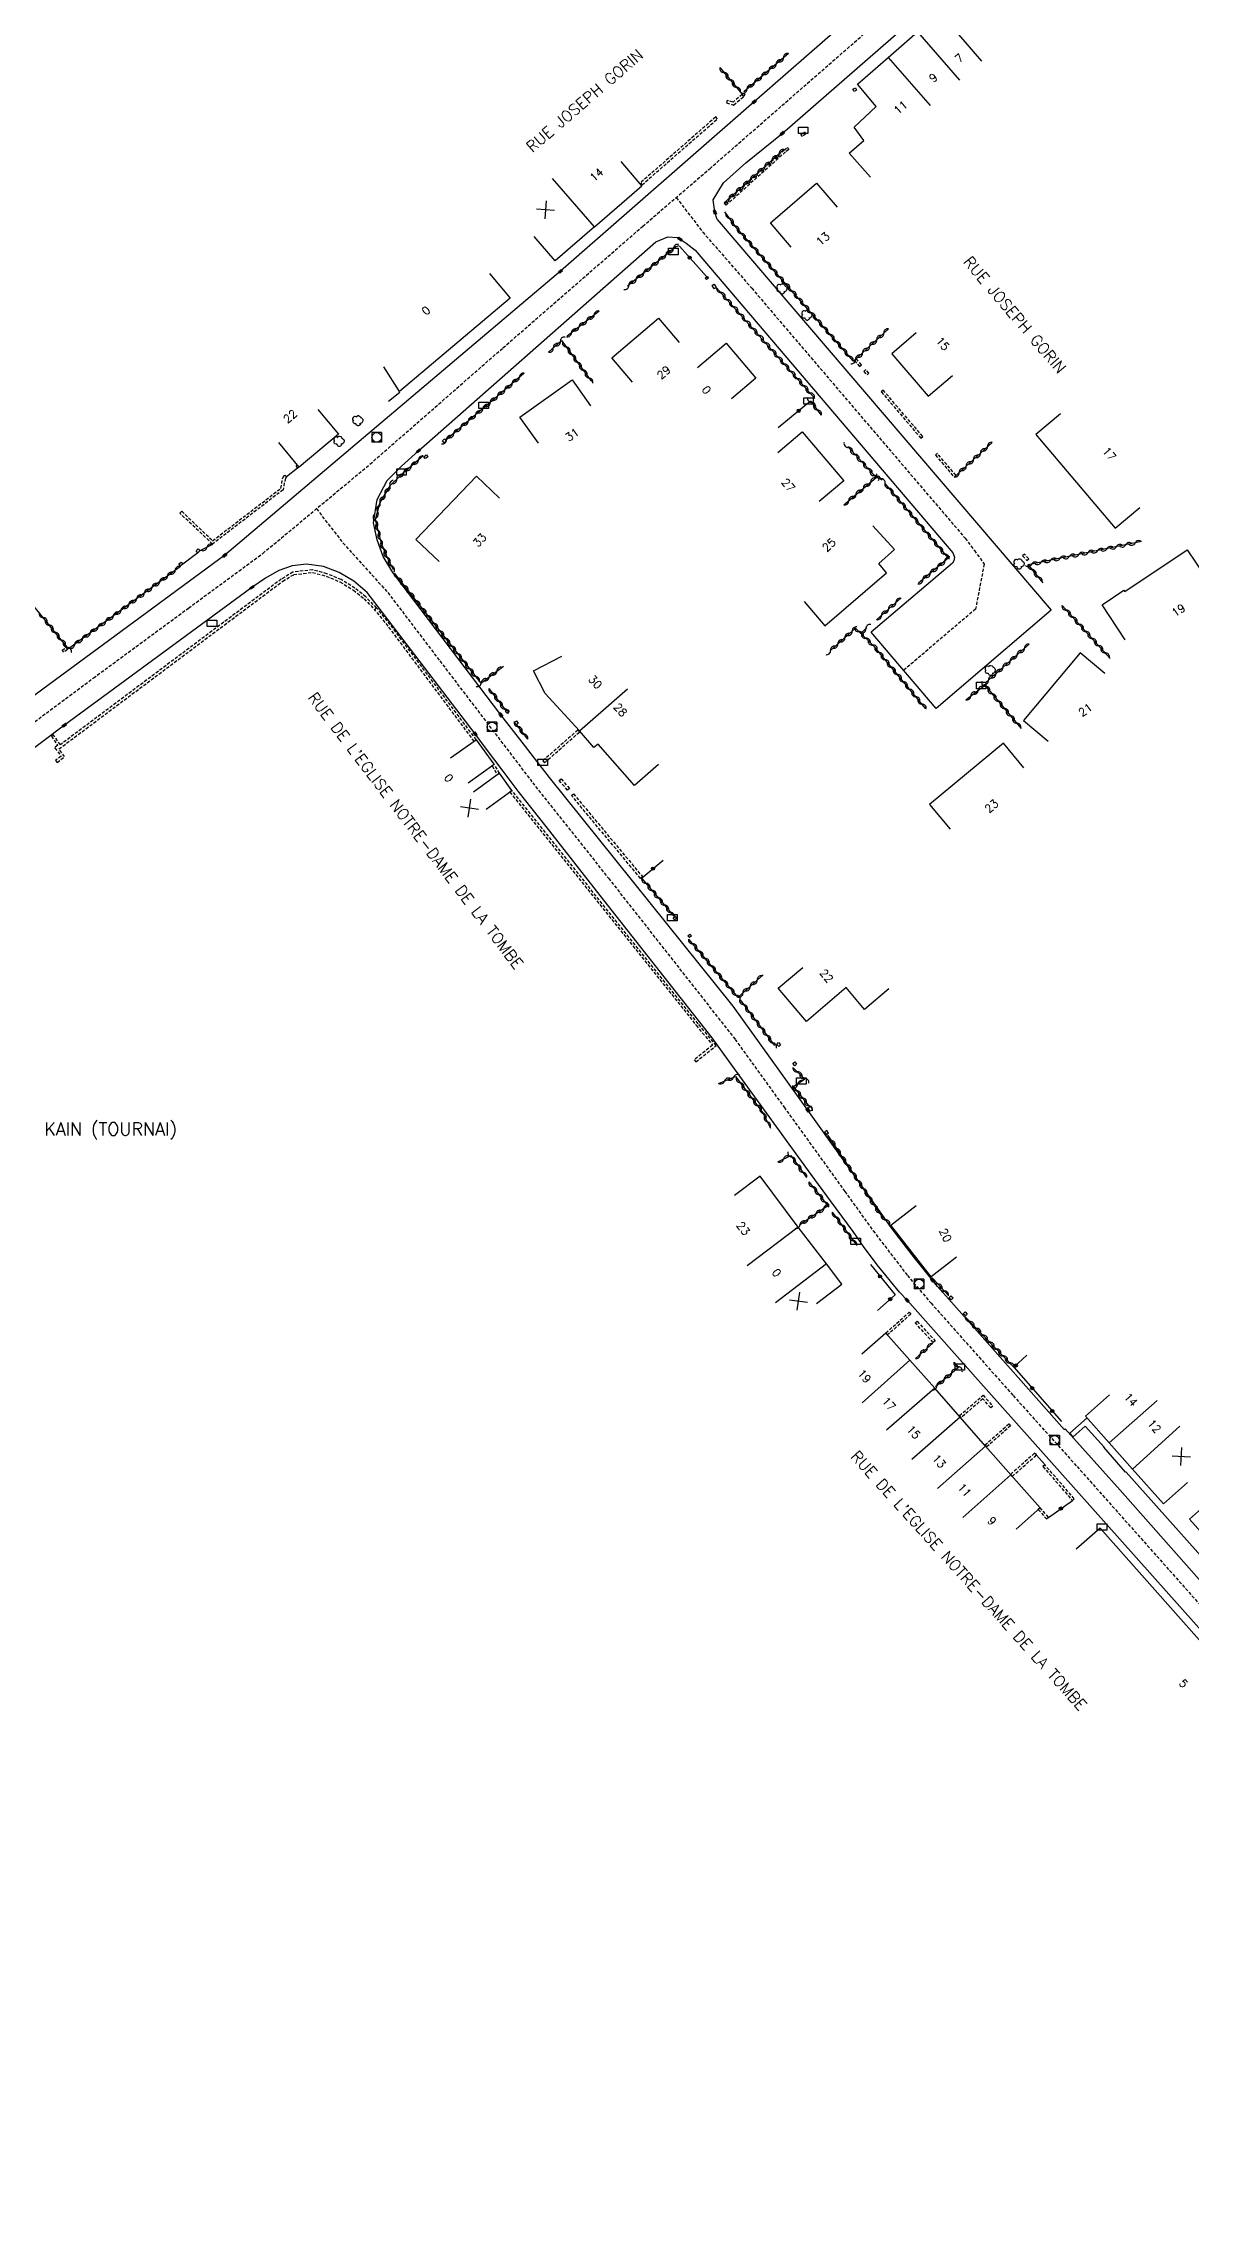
# Model space of a CAD drawing. Header units: millimetres. Extents: x 79999 to 81000, y 146000 to 147001.
# Drawn here: x 80514.6 to 80693.7, y 146315.7 to 146656.3 of the extents above; entities that cross this region are included whole.
import ezdxf
from ezdxf.enums import TextEntityAlignment as Align

# ---------------------------------------------------------------- set-up
doc = ezdxf.new("R2010")
doc.units = ezdxf.units.MM
doc.linetypes.add('DASHED', pattern=[0.75, 0.5, -0.25])
doc.layers.get('0').update_dxf_attribs({"linetype": 'CONTINUOUS'})
for name, color, linetype in [('W0001', 6, 'DASHED'), ('W0008', 7, 'CONTINUOUS'), ('W0100', 7, 'CONTINUOUS'), ('W0105', 7, 'CONTINUOUS'), ('W0112', 1, 'DASHED'), ('W0300', 7, 'CONTINUOUS'), ('W0310', 3, 'CONTINUOUS'), ('W0322', 7, 'CONTINUOUS'), ('W0400', 7, 'CONTINUOUS'), ('W0420', 7, 'CONTINUOUS'), ('W0980', 7, 'CONTINUOUS'), ('W0989', 7, 'CONTINUOUS'), ('W0991', 7, 'CONTINUOUS'), ('W1102', 7, 'CONTINUOUS'), ('W1471', 7, 'CONTINUOUS')]:
    doc.layers.add(name, color=color, linetype=linetype)
doc.styles.get("Standard").update_dxf_attribs({"font": 'romans.shx', "width": 0.85})

# ---------------------------------------------------------------- blocks, each defined once
blk = doc.blocks.new('t310o')
at = {"color": 0, "linetype": 'Continuous'}
for centre, start, end in [((-0.5, 0.38), 216.8699, 323.1304), ((0.5, -0.37), 36.8699, 143.1303)]:
    blk.add_arc(centre, 0.625, start, end, dxfattribs=at)
blk = doc.blocks.new('t322o')
at = {"color": 0, "linetype": 'Continuous'}
for radius in [0.25, 0.15]:
    blk.add_circle((0, 0), radius, dxfattribs=at)
blk = doc.blocks.new('T1471')
at = {"color": 0, "linetype": 'Continuous', "flags": 128}
blk.add_lwpolyline([(-0.75, -0.5), (-0.75, 0.5), (0.75, 0.5), (0.75, -0.5), (-0.75, -0.5)], dxfattribs=at)
blk = doc.blocks.new('t991o')
at = {"color": 0, "linetype": 'Continuous'}
for p, q in [((-1, 1), (1, -1)), ((-1, -1), (1, 1))]:
    blk.add_line(p, q, dxfattribs=at)
blk = doc.blocks.new('T420')
for p, q in [((0.75, 0.75), (-0.75, 0.75)), ((-0.75, 0.75), (-0.75, -0.75)), ((0.75, 0.75), (0.75, -0.75)), ((0.75, -0.75), (-0.75, -0.75))]:
    blk.add_line(p, q)
blk.add_ellipse((0, 0), major_axis=(-0.53, 0.53), ratio=1, start_param=3.926991, end_param=10.210176)
blk = doc.blocks.new('T400')
for p, q in [((-0.15, 0.3), (0.15, 0.3)), ((-0.15, -0.25), (-0.15, 0.3)), ((-0.15, 0.15), (0.15, 0.15)), ((-0.15, 0), (0.15, 0)), ((0.15, 0.3), (0.15, -0.25)), ((-0.15, -0.15), (0.15, -0.15)), ((-0.15, -0.25), (-0.15, -0.3)), ((-0.15, -0.3), (0.15, -0.3)), ((0.15, -0.3), (0.15, -0.25))]:
    blk.add_line(p, q)
blk = doc.blocks.new('T300')
for p, q in [((-0.8, 0.51), (-0.86, 0.34)), ((-0.86, 0.34), (-0.86, 0.17)), ((-0.86, 0.17), (-0.74, 0.06)), ((-0.69, 0.63), (-0.8, 0.51)), ((-0.8, -0.06), (-0.74, 0.06)), ((-0.74, 0.06), (-0.69, 0.11)), ((-0.57, 0.69), (-0.69, 0.63)), ((-0.46, 0.69), (-0.57, 0.69)), ((-0.29, 0.63), (-0.46, 0.69)), ((-0.29, 0.63), (-0.17, 0.74)), ((-0.23, 0.57), (-0.29, 0.63)), ((-0.17, 0.74), (-0.06, 0.8)), ((-0.06, 0.8), (0.06, 0.8)), ((0.06, 0.8), (0.23, 0.74)), ((0.23, 0.74), (0.34, 0.63)), ((0.34, 0.63), (0.4, 0.51)), ((0.46, 0.46), (0.34, 0.46)), ((0.4, 0.51), (0.4, 0.46)), ((0.57, 0.4), (0.46, 0.46)), ((0.57, 0.4), (0.69, 0.29)), ((0.69, 0.29), (0.74, 0.17)), ((0.74, 0.06), (0.69, -0.17)), ((0.74, 0.17), (0.74, 0.06)), ((-0.8, -0.17), (-0.8, -0.06)), ((-0.8, -0.23), (-0.8, -0.17)), ((-0.74, -0.34), (-0.8, -0.23)), ((-0.69, -0.4), (-0.74, -0.34)), ((-0.51, -0.46), (-0.69, -0.4)), ((-0.4, -0.46), (-0.51, -0.46)), ((-0.4, -0.46), (-0.34, -0.46)), ((-0.34, -0.46), (-0.34, -0.4)), ((-0.34, -0.51), (-0.34, -0.46)), ((-0.29, -0.63), (-0.34, -0.51)), ((-0.17, -0.74), (-0.29, -0.63)), ((-0.06, -0.8), (-0.17, -0.74)), ((0.06, -0.8), (-0.06, -0.8)), ((0.17, -0.74), (0.06, -0.8)), ((0.23, -0.69), (0.17, -0.74)), ((0.29, -0.46), (0.23, -0.46)), ((0.29, -0.63), (0.23, -0.69)), ((0.46, -0.4), (0.29, -0.46)), ((0.34, -0.51), (0.29, -0.63)), ((0.34, -0.51), (0.34, -0.46)), ((0.57, -0.34), (0.46, -0.4)), ((0.63, -0.29), (0.57, -0.34)), ((0.69, -0.17), (0.63, -0.29))]:
    blk.add_line(p, q)

msp = doc.modelspace()

# ---------------------------------------------------------------- linework, layer by layer
at = {"layer": 'W0001'}
for points in [[(80266.99, 146295.27), (80300.14, 146331.25), (80345.15, 146380.12), (80393.56, 146432.7), (80402.38, 146442.28), (80412.62, 146453.14), (80437.65, 146480.52), (80451.88, 146495.51), (80465.15, 146509.14), (80476.77, 146520.68), (80483.95, 146527.77), (80487.99, 146531.48), (80490.85, 146533.62), (80495.75, 146537.3), (80505.96, 146544.97), (80522.34, 146557.16), (80537.19, 146568.09), (80548.8, 146576.63), (80565.53, 146590.56), (80586.31, 146608.74), (80608.14, 146627.74), (80618.6, 146636.74), (80644.26, 146659.15)], [(80613.37, 146632.24), (80617.53, 146626.82), (80625.17, 146618.06), (80658.51, 146578.99), (80659.96, 146577.08), (80661.48, 146574.97), (80660.13, 146567.92), (80648.91, 146558.36)], [(80557.17, 146583.6), (80561.31, 146578.27), (80568.32, 146570.51), (80576.45, 146559.82), (80590.95, 146540.79), (80602.79, 146525.87), (80622.57, 146500.7), (80630.22, 146490.11), (80639.71, 146476.94), (80644.13, 146470.79), (80649.49, 146463.8), (80653.19, 146459.48), (80666.01, 146445.04), (80676, 146433.94), (80715.66, 146389.36), (80725.74, 146379.57), (80733.63, 146373.38), (80740.95, 146362.3), (80758.04, 146343.11), (80760.31, 146339.83), (80762.9, 146334.6)]]:
    msp.add_lwpolyline(points, dxfattribs=at)
at = {"layer": 'W0008'}
for points in [[(80665.37, 146681.97), (80652.5, 146670.77), (80625.55, 146647.17), (80595.3, 146620.7), (80542.85, 146576.34), (80513.42, 146554.66), (80484.5, 146533.01), (80457.42, 146506.87), (80448.03, 146496.75), (80445.56, 146496.27), (80443.02, 146496.92), (80441.47, 146498.08), (80440.01, 146499.91), (80439.65, 146500.35)], [(80619.78, 146628.81), (80619.41, 146629.94), (80619.16, 146631.86), (80620.77, 146634.55), (80624.26, 146637.66), (80629.94, 146642.25), (80670.33, 146677.51)], [(80619.78, 146628.81), (80671.95, 146567.74), (80654, 146552.4), (80643.82, 146564.32)], [(80569.12, 146573.64), (80567.62, 146576.16), (80566.64, 146578.73), (80566.09, 146581.41), (80566.67, 146585.05), (80568.24, 146588), (80570.46, 146590.28), (80573.11, 146592.63), (80610.17, 146625.32), (80612.08, 146626.11), (80613.57, 146625.98), (80613.97, 146625.73), (80614.93, 146625.12), (80616.32, 146624.02), (80656.61, 146576.73), (80656.85, 146576.04), (80656.76, 146575.48), (80656.53, 146575.12), (80643.85, 146564.3)], [(80566.84, 146568.3), (80565.1, 146570.51), (80563.02, 146572.27), (80560.72, 146573.62), (80558.28, 146574.59), (80555.63, 146574.97), (80553.37, 146574.71), (80551.32, 146573.97), (80549.23, 146572.77), (80547.09, 146571.31), (80517.8, 146549.77), (80488.96, 146528.05)], [(80714.98, 146393.8), (80682.73, 146430.24), (80674.16, 146439.85), (80674.04, 146439.69), (80655.96, 146460.12), (80655.05, 146461.14), (80654.18, 146462.07), (80653.41, 146463.08), (80650.58, 146466.56), (80649.35, 146468.19), (80646.95, 146471.3), (80643.52, 146476.19), (80633.94, 146489.63), (80622.26, 146505.88), (80593.56, 146541.6), (80591.25, 146544.63), (80589.65, 146546.66), (80585.98, 146551.38), (80569.12, 146573.64)], [(80715.91, 146385.29), (80661.78, 146446.06), (80649.43, 146459.96), (80648.26, 146461.2), (80644.78, 146465.45), (80642.65, 146468.35), (80641.03, 146470.68), (80637.49, 146475.45), (80634.47, 146479.56), (80622.22, 146496.45), (80618.99, 146500.91), (80601.51, 146523.18), (80593.07, 146533.97), (80588.7, 146539.5), (80586.35, 146542.62), (80583.42, 146546.48), (80581.97, 146548.44), (80566.84, 146568.3)]]:
    msp.add_lwpolyline(points, dxfattribs=at)
at = {"layer": 'W0100'}
msp.add_line((80652.96, 146537.37), (80656.16, 146533.52), dxfattribs=at)
for points in [[(80643.72, 146635.4), (80640.41, 146639.15), (80642.67, 146641.14), (80641.18, 146643.23), (80644.63, 146646.47), (80641.71, 146649.96), (80646.5, 146654.13), (80651.09, 146658.12), (80654.53, 146661.09), (80657.74, 146663.89), (80661.1, 146666.81), (80664.38, 146663.04)], [(80600.59, 146627.63), (80608.02, 146634.08), (80604.75, 146637.86)], [(80631.35, 146624.48), (80628.08, 146628.26), (80635.27, 146634.49), (80638.54, 146630.71)], [(80600.59, 146627.63), (80594.46, 146622.34), (80591.2, 146626.13)], [(80584.23, 146620.34), (80587.46, 146616.52), (80570.17, 146601.91), (80570.17, 146601.91), (80567.68, 146605.79)], [(80606.56, 146603.37), (80603.32, 146607.18), (80610.61, 146613.38), (80613.85, 146609.58)], [(80616.68, 146605.68), (80621.16, 146609.47), (80625.83, 146604.02), (80622.03, 146600.77)], [(80650.88, 146611.07), (80647.08, 146607.83), (80652.74, 146601.17), (80656.55, 146604.42)], [(80591.84, 146593.83), (80588.92, 146597.89), (80597.1, 146603.77), (80600.01, 146599.71)], [(80557.41, 146599.09), (80560.62, 146595.26), (80554.49, 146590.12), (80551.28, 146593.95)], [(80673.38, 146598.45), (80669.56, 146595.23), (80681.96, 146580.56), (80685.78, 146583.78)], [(80629.23, 146592.37), (80633.04, 146595.61), (80639.54, 146587.96), (80635.73, 146584.73)], [(80576.35, 146575.34), (80572.72, 146578.78), (80582.15, 146588.7), (80585.77, 146585.26)], [(80633.34, 146569.11), (80636.59, 146565.31), (80646.25, 146573.57), (80645.05, 146575.07), (80647.46, 146577.25), (80644.1, 146580.95)], [(80683.5, 146563.13), (80679.91, 146568.6), (80683.32, 146570.89), (80683.44, 146570.67), (80693.21, 146577.16), (80695.98, 146573)], [(80610.61, 146543.65), (80606.86, 146540.35), (80601.16, 146546.84), (80600.53, 146546.29), (80598.26, 146548.88), (80592.89, 146554.72), (80591.07, 146558.27), (80595.51, 146560.56)], [(80680.33, 146557.87), (80676.5, 146561.09), (80667.64, 146550.53), (80671.47, 146547.31)], [(80580.85, 146540.76), (80584.91, 146543.68), (80582.15, 146547.52), (80578.09, 146544.61)], [(80667.69, 146543.12), (80664.49, 146546.96), (80652.96, 146537.37), (80652.98, 146537.37)], [(80583.68, 146536.66), (80587.72, 146539.59), (80585.78, 146542.27), (80581.73, 146539.33)], [(80646.61, 146508.6), (80642.79, 146505.38), (80639.91, 146508.8), (80633.71, 146503.51), (80629.32, 146508.71), (80633.14, 146511.93)], [(80635.27, 146459.42), (80639.24, 146462.45), (80636.84, 146465.6), (80632.42, 146471.37), (80626.48, 146479.3), (80622.48, 146476.3)], [(80657.15, 146466.66), (80653.21, 146463.59), (80646.92, 146471.66), (80650.87, 146474.73)], [(80666.47, 146424.19), (80670.21, 146427.51), (80665.65, 146432.65), (80661.68, 146437.15), (80657.72, 146441.66), (80653.77, 146446.21), (80649.89, 146450.57), (80646.14, 146454.81), (80642.39, 146451.51)], [(80693.23, 146431.46), (80689.51, 146428.12), (80684.63, 146433.56), (80681.01, 146437.68), (80677.32, 146441.82), (80681.05, 146445.15)], [(80716.93, 146404.78), (80713.19, 146401.46), (80709.67, 146405.43), (80706.28, 146409.19), (80704.47, 146411.22), (80701.5, 146414.57), (80702.56, 146415.59), (80699.33, 146419.37), (80699.88, 146420.07), (80697.73, 146422.52), (80697.05, 146421.84), (80693.56, 146425.75), (80697.29, 146429.08)], [(80714.16, 146385.3), (80679.61, 146424.34), (80675.87, 146421.03)]]:
    msp.add_lwpolyline(points, dxfattribs=at)
at = {"layer": 'W0105'}
for p, q in [((80554.21, 146589.96), (80552.51, 146588.58)), ((80538.64, 146576.73), (80536.29, 146574.93)), ((80677.56, 146441.55), (80674.84, 146439.19)), ((80670.99, 146434.2), (80669.61, 146435.76))]:
    msp.add_line(p, q, dxfattribs=at)
msp.add_lwpolyline([(80701.31, 146413.28), (80683.68, 146433.09), (80683.58, 146433.05), (80680.2, 146436.97), (80680.22, 146436.97), (80677.28, 146440.26), (80675.38, 146438.58), (80674.84, 146439.19)], dxfattribs=at)
at = {"layer": 'W0112'}
for p, q in [((80624.15, 146648.33), (80623.82, 146648.55)), ((80640.99, 146649.18), (80641.37, 146649.38)), ((80641.37, 146649.38), (80641.56, 146649.03)), ((80621.24, 146647.01), (80622.34, 146646.68)), ((80622.34, 146646.68), (80623.96, 146648.04)), ((80623.96, 146648.05), (80624.15, 146648.33)), ((80608.03, 146634.21), (80619.81, 146644.52)), ((80619.81, 146644.52), (80619.54, 146644.82)), ((80632.85, 146642.06), (80633.37, 146642.48)), ((80633.37, 146642.48), (80633.62, 146642.17)), ((80620.92, 146631.33), (80630.19, 146639.65)), ((80630.19, 146639.65), (80630.71, 146640.04)), ((80618.42, 146619.65), (80618.11, 146619.41)), ((80618.23, 146619.9), (80618.42, 146619.65)), ((80619.25, 146618.71), (80619.67, 146618.21)), ((80619.67, 146618.21), (80619.36, 146617.95)), ((80641.22, 146606.75), (80642.01, 146605.84)), ((80642.01, 146605.84), (80642.31, 146606.1)), ((80642.68, 146605.07), (80643.19, 146604.51)), ((80643.19, 146604.51), (80643.49, 146604.77)), ((80645.41, 146601.86), (80651.58, 146594.65)), ((80576.84, 146594.21), (80577.19, 146594.54)), ((80577.19, 146594.54), (80577.46, 146594.24)), ((80651.58, 146594.65), (80651.88, 146594.91)), ((80573.93, 146591.74), (80574.35, 146592.06)), ((80574.35, 146592.06), (80574.59, 146591.74)), ((80653.86, 146592), (80656.79, 146588.55)), ((80554.23, 146590.43), (80554.01, 146590.3)), ((80554.21, 146589.96), (80554.01, 146590.3)), ((80554.49, 146590.12), (80554.21, 146589.96)), ((80656.79, 146588.55), (80657.09, 146588.81)), ((80540.94, 146578.08), (80535.84, 146582.91)), ((80538.65, 146576.74), (80538.39, 146577.04)), ((80535.92, 146574.67), (80535.67, 146574.98)), ((80536.28, 146574.94), (80535.92, 146574.67)), ((80538.98, 146577.02), (80538.65, 146576.74)), ((80667.48, 146576.23), (80668.15, 146575.51)), ((80668.15, 146575.51), (80668.44, 146575.79)), ((80517.7, 146561.18), (80517.47, 146561.5)), ((80518.3, 146561.6), (80517.7, 146561.18)), ((80586.71, 146551.98), (80587.02, 146552.23)), ((80586.99, 146551.64), (80586.71, 146551.98)), ((80588.09, 146550.22), (80588.41, 146550.45)), ((80588.37, 146549.82), (80588.09, 146550.22)), ((80592.81, 146543.92), (80598.27, 146548.73)), ((80598.27, 146548.73), (80598, 146549.02)), ((80517.29, 146544.95), (80516.43, 146544.29)), ((80584.95, 146543.62), (80584.61, 146543.41)), ((80585.79, 146542.28), (80584.95, 146543.62)), ((80616.81, 146503.14), (80587.7, 146539.58)), ((80595.1, 146541.15), (80595.4, 146541.41)), ((80596.38, 146539.63), (80595.1, 146541.15)), ((80597.01, 146538.81), (80597.32, 146539.07)), ((80607.81, 146525.84), (80597.01, 146538.81)), ((80612.9, 146519.66), (80613.22, 146519.91)), ((80613.16, 146519.35), (80612.9, 146519.66)), ((80615.19, 146516.89), (80615.51, 146517.14)), ((80615.43, 146516.6), (80615.19, 146516.89)), ((80629.07, 146499.91), (80629.37, 146500.18)), ((80629.38, 146499.57), (80629.07, 146499.91)), ((80631.61, 146496.91), (80631.91, 146497.17)), ((80631.89, 146496.57), (80631.61, 146496.91)), ((80633.99, 146490), (80634.34, 146490.2)), ((80634.3, 146489.48), (80633.99, 146490)), ((80636.56, 146486.23), (80636.85, 146485.81)), ((80636.85, 146485.81), (80637.18, 146486.03)), ((80646.13, 146454.82), (80649.77, 146458.07)), ((80649.77, 146458.07), (80650.03, 146457.77)), ((80656, 146460.34), (80656.27, 146460.63)), ((80656.35, 146460.01), (80656, 146460.34)), ((80658.21, 146457.83), (80658.49, 146458.11)), ((80658.54, 146457.49), (80658.21, 146457.83)), ((80651.01, 146456.64), (80653.84, 146453.59)), ((80653.84, 146453.59), (80653.54, 146453.32)), ((80657.64, 146441.9), (80661.32, 146445.1)), ((80661.32, 146445.1), (80662.82, 146443.38)), ((80665.61, 146440.32), (80661.88, 146437.02)), ((80661.88, 146437.02), (80661.61, 146437.31)), ((80669.36, 146436.03), (80665.59, 146432.71)), ((80669.64, 146435.77), (80669.36, 146436.03)), ((80670.97, 146434.2), (80670.67, 146433.94)), ((80675.56, 146428.92), (80670.97, 146434.2)), ((80670.23, 146427.5), (80669.93, 146427.23)), ((80671.53, 146426.03), (80670.23, 146427.5))]:
    msp.add_line(p, q, dxfattribs=at)
for points in [[(80623.82, 146648.55), (80623.63, 146648.28), (80623.96, 146648.05)], [(80641.56, 146649.03), (80641.18, 146648.82), (80640.99, 146649.18)], [(80622.25, 146647.13), (80621.35, 146647.39), (80621.24, 146647.01)], [(80623.96, 146648.04), (80623.7, 146648.35), (80622.25, 146647.13)], [(80619.54, 146644.82), (80607.77, 146634.51), (80608.03, 146634.21)], [(80633.62, 146642.17), (80633.1, 146641.75), (80632.85, 146642.06)], [(80630.44, 146639.35), (80621.19, 146631.04), (80620.92, 146631.33)], [(80630.71, 146640.04), (80630.95, 146639.72), (80630.44, 146639.35)], [(80618.11, 146619.41), (80617.91, 146619.65), (80618.23, 146619.9)], [(80619.36, 146617.95), (80618.95, 146618.45), (80619.25, 146618.71)], [(80642.31, 146606.1), (80641.52, 146607.01), (80641.22, 146606.75)], [(80643.49, 146604.77), (80642.98, 146605.34), (80642.68, 146605.07)], [(80651.88, 146594.91), (80645.71, 146602.12), (80645.41, 146601.86)], [(80577.46, 146594.24), (80577.11, 146593.91), (80576.84, 146594.21)], [(80574.59, 146591.74), (80574.18, 146591.43), (80573.93, 146591.74)], [(80657.09, 146588.81), (80654.16, 146592.26), (80653.86, 146592)], [(80535.84, 146582.91), (80536.12, 146583.2), (80540.96, 146578.61), (80551.6, 146586.79), (80551.95, 146588.55)], [(80552.51, 146588.58), (80552.32, 146588.36), (80552.15, 146587.6), (80552.15, 146587.62), (80551.96, 146586.57), (80540.94, 146578.08)], [(80551.95, 146588.55), (80552.21, 146588.84), (80552.51, 146588.58)], [(80538.39, 146577.04), (80538.72, 146577.32), (80538.98, 146577.02)], [(80566.57, 146568.11), (80564.88, 146569.84), (80563.19, 146571.21), (80561.04, 146572.53), (80558.82, 146573.46), (80556.59, 146574.06), (80553.5, 146573.7), (80551.68, 146572.61), (80517.18, 146546.74), (80516.05, 146548.27), (80515.79, 146548.09), (80516.75, 146546.65), (80516.24, 146546.27), (80516.32, 146546.23), (80517.29, 146544.95)], [(80516.95, 146546.07), (80551.9, 146572.28), (80553.63, 146573.31), (80556.56, 146573.65), (80558.69, 146573.08), (80560.85, 146572.17), (80562.96, 146570.88), (80564.61, 146569.54)], [(80535.67, 146574.98), (80536.04, 146575.26), (80536.28, 146574.94)], [(80668.44, 146575.79), (80667.78, 146576.51), (80667.48, 146576.23)], [(80564.61, 146569.54), (80566.28, 146567.83), (80566.57, 146568.11)], [(80581.82, 146547.27), (80568.37, 146565.27), (80566.26, 146567.86)], [(80582.14, 146547.51), (80568.69, 146565.52), (80566.57, 146568.11)], [(80517.47, 146561.5), (80518.07, 146561.93), (80518.3, 146561.6)], [(80587.02, 146552.23), (80587.29, 146551.89), (80586.99, 146551.64)], [(80588.41, 146550.45), (80588.7, 146550.06), (80588.37, 146549.82)], [(80598, 146549.02), (80592.54, 146544.22), (80592.81, 146543.92)], [(80516.43, 146544.29), (80516.67, 146543.98), (80517.84, 146544.88), (80516.95, 146546.07)], [(80584.61, 146543.41), (80585.45, 146542.07), (80585.79, 146542.28)], [(80587.7, 146539.58), (80587.39, 146539.33), (80616.5, 146502.89), (80619.05, 146499.79)], [(80595.4, 146541.41), (80596.69, 146539.89), (80596.38, 146539.63)], [(80597.32, 146539.07), (80608.12, 146526.09), (80607.81, 146525.84)], [(80613.22, 146519.91), (80613.47, 146519.6), (80613.16, 146519.35)], [(80615.51, 146517.14), (80615.74, 146516.85), (80615.43, 146516.6)], [(80616.45, 146497.19), (80619.62, 146499.73), (80616.81, 146503.14)], [(80619.05, 146499.79), (80616.2, 146497.51), (80616.45, 146497.19)], [(80629.37, 146500.18), (80629.67, 146499.84), (80629.38, 146499.57)], [(80631.91, 146497.17), (80632.19, 146496.83), (80631.89, 146496.57)], [(80634.34, 146490.2), (80634.64, 146489.68), (80634.3, 146489.48)], [(80637.18, 146486.03), (80636.89, 146486.45), (80636.56, 146486.23)], [(80656.27, 146460.63), (80656.62, 146460.3), (80656.35, 146460.01)], [(80658.49, 146458.11), (80658.83, 146457.77), (80658.54, 146457.49)], [(80650.03, 146457.77), (80646.4, 146454.52), (80646.13, 146454.82)], [(80653.54, 146453.32), (80650.72, 146456.37), (80651.01, 146456.64)], [(80661.27, 146444.53), (80657.9, 146441.6), (80657.64, 146441.9)], [(80662.82, 146443.38), (80662.51, 146443.11), (80662.51, 146443.12), (80661.27, 146444.53)], [(80661.61, 146437.31), (80665.34, 146440.62), (80665.61, 146440.32)], [(80665.59, 146432.71), (80665.85, 146432.41), (80669.36, 146435.49)], [(80669.36, 146435.49), (80669.37, 146435.48), (80669.64, 146435.77)], [(80670.67, 146433.94), (80675.26, 146428.65), (80675.56, 146428.92)], [(80669.93, 146427.23), (80671.23, 146425.77), (80671.53, 146426.03)]]:
    msp.add_lwpolyline(points, dxfattribs=at)
at = {"layer": 'W0310'}
for p, q in [((80620.18, 146652.54), (80623.66, 146648.4)), ((80630.9, 146654.72), (80623.92, 146648.77)), ((80620.88, 146631.4), (80630.15, 146639.68)), ((80619.69, 146618.13), (80635.04, 146600.84)), ((80601.35, 146614.49), (80596.34, 146610.59)), ((80636.05, 146598.24), (80634.39, 146600.4)), ((80662.74, 146593.98), (80656.79, 146588.55)), ((80540.95, 146578.01), (80538.98, 146577.02)), ((80644.68, 146566.27), (80648.52, 146569.69)), ((80673.64, 146568.5), (80681.17, 146560.21)), ((80642.25, 146564.21), (80643.17, 146564.98)), ((80668.53, 146562.46), (80661.78, 146556.52)), ((80584.12, 146555.53), (80586.68, 146552.13)), ((80590.19, 146547.59), (80588.48, 146549.83)), ((80607.99, 146525.85), (80612.98, 146519.95)), ((80623.3, 146506.91), (80628.72, 146499.76)), ((80637.74, 146473.71), (80641.42, 146468.67)), ((80653.55, 146463.21), (80655.84, 146460.72)), ((80658.53, 146457.33), (80666.12, 146449.47)), ((80650.73, 146450.82), (80653.44, 146453.23))]:
    msp.add_line(p, q, dxfattribs=at)
for points in [[(80646.52, 146611.71), (80641.08, 146606.66), (80622.8, 146627.48), (80620.97, 146630.02)], [(80613.79, 146624.7), (80613.31, 146624.55), (80605.77, 146618.36)], [(80593.44, 146608.05), (80595.45, 146609.91), (80600.12, 146603.51)], [(80589.62, 146604.8), (80583.87, 146599.82), (80583.38, 146599.42), (80577.42, 146594.35)], [(80573.85, 146591.85), (80570.37, 146588.87), (80568.66, 146587.19), (80567.09, 146584.59), (80566.37, 146581.86), (80567.26, 146578.22), (80568.18, 146576.07), (80569.14, 146574.1)], [(80639.56, 146584.2), (80644.59, 146588.49), (80640.16, 146593.33)], [(80644.6, 146588.49), (80644.93, 146588.73), (80645.52, 146588.08)], [(80645.96, 146587.55), (80655.87, 146575.87), (80651.24, 146571.98)], [(80686.05, 146578.47), (80668.36, 146574.83), (80670.64, 146572.03)], [(80535.91, 146574.58), (80518.45, 146561.7), (80512.62, 146568.91)], [(80569.34, 146573.55), (80582.83, 146556.36), (80586.41, 146558.99)], [(80652.39, 146552.32), (80644.33, 146562.05), (80641.4, 146564.96), (80637.46, 146561.45)], [(80658.6, 146553.74), (80661.57, 146556.03), (80667.25, 146549.27)], [(80615.31, 146516.37), (80623.01, 146507.24), (80626.97, 146510.79)], [(80631.6, 146496.29), (80633.48, 146494.46), (80631.72, 146493.27), (80634.17, 146490.15)], [(80620, 146493.82), (80622.63, 146494.87), (80626.9, 146489.23), (80628.11, 146486.8)], [(80637.07, 146485.7), (80645.09, 146473.59), (80646.76, 146471.74)], [(80629.23, 146481.56), (80631.26, 146482.54), (80633.73, 146479.1)], [(80634.11, 146478.43), (80637.04, 146474.67), (80632.62, 146471.68)], [(80656.75, 146450.27), (80657.46, 146449.45), (80653.88, 146446.4)]]:
    msp.add_lwpolyline(points, dxfattribs=at)
at = {"layer": 'W0322'}
for p, q in [((80613.9, 146624.62), (80618.08, 146619.9)), ((80568.45, 146600.43), (80570.21, 146601.84)), ((80634.34, 146600.43), (80629.32, 146596.24)), ((80607.92, 146525.84), (80611.34, 146528.72)), ((80671.53, 146426.01), (80675.27, 146428.64))]:
    msp.add_line(p, q, dxfattribs=at)
for points in [[(80643.71, 146465.53), (80647.56, 146460.76), (80644.82, 146458.33)], [(80668.15, 146451.37), (80666.12, 146449.47), (80673.55, 146440.97)]]:
    msp.add_lwpolyline(points, dxfattribs=at)
at = {"layer": 'W1102'}
for p, q in [((80654.53, 146661.09), (80661.06, 146653.52)), ((80651.09, 146658.12), (80657.64, 146650.57)), ((80646.5, 146654.13), (80653.07, 146646.6)), ((80600.59, 146627.63), (80594.03, 146635.18)), ((80598.26, 146548.88), (80605.79, 146555.46)), ((80632.42, 146471.37), (80624.48, 146465.29)), ((80636.84, 146465.6), (80628.89, 146459.53)), ((80649.89, 146450.57), (80642.41, 146443.92)), ((80653.77, 146446.21), (80646.22, 146439.65)), ((80681.01, 146437.68), (80688.52, 146444.28)), ((80657.72, 146441.66), (80650.2, 146435.06)), ((80684.63, 146433.56), (80692.07, 146440.24)), ((80661.68, 146437.15), (80654.18, 146430.54)), ((80665.65, 146432.65), (80658.17, 146426.01))]:
    msp.add_line(p, q, dxfattribs=at)

# ---------------------------------------------------------------- block references
at = {"layer": 'W0300'}
for p in [(80629.93, 146617.95), (80633.84, 146613.84), (80563.69, 146597.35), (80560.74, 146594.13), (80666.97, 146574.98), (80662.48, 146558.33)]:
    msp.add_blockref('T300', p, dxfattribs=at)
at = {"layer": 'W0310'}
for p, rotation in [((80620.82, 146651.78), 310.1051288184646), ((80626.72, 146651.15), 220.4447341659337), ((80627.86, 146652.12), 220.4447341659337), ((80629, 146653.1), 220.4447341659337), ((80630.14, 146654.07), 220.4447341659337), ((80621.79, 146650.63), 310.1051288184646), ((80622.76, 146649.48), 310.1051288184646), ((80624.43, 146649.2), 220.4447341659337), ((80625.58, 146650.18), 220.4447341659337), ((80628.34, 146638.06), 41.79546217969062), ((80629.46, 146639.06), 41.79546217969062), ((80624.98, 146635.06), 41.79546217969062), ((80626.1, 146636.06), 41.79546217969062), ((80627.22, 146637.06), 41.79546217969062), ((80621.63, 146632.06), 41.79546217969062), ((80622.75, 146633.06), 41.79546217969062), ((80623.87, 146634.06), 41.79546217969062), ((80621.71, 146628.99), 125.6824266884094), ((80622.59, 146627.78), 125.6824266884094), ((80612.93, 146624.24), 219.4086864662808), ((80623.55, 146626.63), 131.2828820568411), ((80624.54, 146625.5), 131.2828820568411), ((80625.53, 146624.37), 131.2828820568411), ((80609.45, 146621.38), 219.4086864662808), ((80610.61, 146622.33), 219.4086864662808), ((80611.77, 146623.29), 219.4086864662808), ((80626.52, 146623.24), 131.2828820568411), ((80627.51, 146622.12), 131.2828820568411), ((80628.5, 146620.99), 131.2828820568411), ((80605.97, 146618.52), 219.4086864662808), ((80607.13, 146619.48), 219.4086864662808), ((80608.29, 146620.43), 219.4086864662808), ((80620.35, 146617.39), 311.6061090713837), ((80629.49, 146619.86), 131.2828820568411), ((80630.48, 146618.74), 131.2828820568411), ((80631.47, 146617.61), 131.2828820568411), ((80600.56, 146613.88), 217.9518536279909), ((80621.35, 146616.26), 311.6061090713837), ((80622.35, 146615.14), 311.6061090713837), ((80623.34, 146614.02), 311.6061090713837), ((80632.46, 146616.48), 131.2828820568411), ((80633.45, 146615.36), 131.2828820568411), ((80634.43, 146614.23), 131.2828820568411), ((80597.01, 146611.11), 217.9518536279909), ((80598.19, 146612.03), 217.9518536279909), ((80599.38, 146612.96), 217.9518536279909), ((80624.34, 146612.9), 311.6061090713837), ((80625.33, 146611.78), 311.6061090713837), ((80626.33, 146610.66), 311.6061090713837), ((80635.43, 146613.1), 131.2828820568411), ((80636.41, 146611.97), 131.2828820568411), ((80637.4, 146610.85), 131.2828820568411), ((80645.79, 146611.03), 222.9369429115913), ((80594.18, 146608.73), 42.82517952148009), ((80595.28, 146609.74), 42.82517952148009), ((80596.2, 146608.89), 306.153562290125), ((80597.08, 146607.68), 306.153562290125), ((80627.32, 146609.53), 311.6061090713837), ((80628.32, 146608.41), 311.6061090713837), ((80629.32, 146607.29), 311.6061090713837), ((80638.39, 146609.72), 131.2828820568411), ((80639.38, 146608.59), 131.2828820568411), ((80640.37, 146607.46), 131.2828820568411), ((80641.39, 146606.95), 222.9369429115913), ((80642.49, 146607.97), 222.9369429115913), ((80643.59, 146608.99), 222.9369429115913), ((80644.69, 146610.01), 222.9369429115913), ((80588.87, 146604.14), 220.8159649979401), ((80597.97, 146606.47), 306.153562290125), ((80598.85, 146605.26), 306.153562290125), ((80599.74, 146604.04), 306.153562290125), ((80630.31, 146606.17), 311.6061090713837), ((80631.31, 146605.05), 311.6061090713837), ((80632.31, 146603.93), 311.6061090713837), ((80584.32, 146600.22), 220.8159649979401), ((80585.46, 146601.2), 220.8159649979401), ((80586.6, 146602.18), 220.8159649979401), ((80587.73, 146603.16), 220.8159649979401), ((80633.3, 146602.8), 311.6061090713837), ((80634.3, 146601.68), 311.6061090713837), ((80634.53, 146600.22), 127.708654093388), ((80580.89, 146597.31), 220.3805760761113), ((80582.04, 146598.28), 220.3805760761113), ((80583.18, 146599.25), 220.3805760761113), ((80635.44, 146599.04), 127.708654093388), ((80577.47, 146594.39), 220.3805760761113), ((80578.61, 146595.36), 220.3805760761113), ((80579.75, 146596.34), 220.3805760761113), ((80640.27, 146593.2), 132.5098570498725), ((80662, 146593.31), 222.4099621128294), ((80571.95, 146590.23), 220.5064324447301), ((80573.09, 146591.2), 220.5064324447301), ((80641.28, 146592.1), 132.5098570498725), ((80642.29, 146590.99), 132.5098570498725), ((80643.31, 146589.89), 132.5098570498725), ((80658.68, 146590.27), 222.4099621128294), ((80659.79, 146591.29), 222.4099621128294), ((80660.89, 146592.3), 222.4099621128294), ((80568.65, 146587.17), 238.8515695669499), ((80569.71, 146588.23), 224.6619200732378), ((80570.81, 146589.25), 220.5064324447301), ((80642.61, 146586.8), 40.45628095821758), ((80643.75, 146587.77), 40.45628095821758), ((80644.32, 146588.78), 132.5098570498725), ((80645.33, 146588.29), 312.2868263374212), ((80646.61, 146586.79), 310.3050439370338), ((80657.57, 146589.26), 222.4099621128294), ((80566.71, 146583.16), 255.1535007872646), ((80567.1, 146584.61), 238.8515695669499), ((80567.88, 146585.89), 238.8515695669499), ((80640.32, 146584.85), 40.45628095821758), ((80641.46, 146585.83), 40.45628095821758), ((80647.58, 146585.64), 310.3050439370338), ((80648.55, 146584.5), 310.3050439370338), ((80649.52, 146583.36), 310.3050439370338), ((80566.4, 146581.71), 283.8616566483843), ((80566.76, 146580.25), 283.8616566483843), ((80650.49, 146582.21), 310.3050439370338), ((80651.46, 146581.07), 310.3050439370338), ((80652.43, 146579.92), 310.3050439370338), ((80540.06, 146577.56), 206.6461880271275), ((80567.12, 146578.79), 283.8616566483843), ((80567.62, 146577.38), 292.9826806156515), ((80653.4, 146578.78), 310.3050439370338), ((80654.37, 146577.64), 310.3050439370338), ((80655.34, 146576.49), 310.3050439370338), ((80677.72, 146576.76), 191.6533947335261), ((80679.19, 146577.06), 191.6533947335261), ((80680.66, 146577.36), 191.6533947335261), ((80682.13, 146577.67), 191.6533947335261), ((80683.6, 146577.97), 191.6533947335261), ((80685.07, 146578.27), 191.6533947335261), ((80533.9, 146573.1), 216.4220875460282), ((80535.1, 146573.99), 216.4220875460282), ((80568.21, 146576), 296.1567391967908), ((80568.87, 146574.66), 296.1567391967908), ((80569.95, 146572.76), 308.1242441300523), ((80653.05, 146573.5), 220.0068472145542), ((80654.2, 146574.47), 220.0068472145542), ((80655.35, 146575.43), 220.0068472145542), ((80668.91, 146574.94), 191.6533947335261), ((80668.96, 146574.1), 309.2257500216926), ((80669.91, 146572.93), 309.2257500216926), ((80670.38, 146575.24), 191.6533947335261), ((80671.85, 146575.55), 191.6533947335261), ((80673.32, 146575.85), 191.6533947335261), ((80674.78, 146576.15), 191.6533947335261), ((80676.25, 146576.45), 191.6533947335261), ((80529.07, 146569.53), 216.4220875460282), ((80530.28, 146570.42), 216.4220875460282), ((80531.48, 146571.31), 216.4220875460282), ((80532.69, 146572.2), 216.4220875460282), ((80570.88, 146571.58), 308.1242441300523), ((80571.81, 146570.4), 308.1242441300523), ((80651.9, 146572.54), 220.0068472145542), ((80514.49, 146566.6), 128.9165669372776), ((80525.45, 146566.86), 216.4220875460282), ((80526.65, 146567.75), 216.4220875460282), ((80527.86, 146568.64), 216.4220875460282), ((80572.73, 146569.22), 308.1242441300523), ((80573.66, 146568.04), 308.1242441300523), ((80574.58, 146566.86), 308.1242441300523), ((80645.43, 146566.94), 41.65675976977238), ((80646.55, 146567.93), 41.65675976977238), ((80647.67, 146568.93), 41.65675976977238), ((80674.31, 146567.76), 312.2293951668541), ((80675.32, 146566.65), 312.2293951668541), ((80515.43, 146565.43), 128.9165669372776), ((80516.37, 146564.27), 128.9165669372776), ((80517.32, 146563.1), 128.9165669372776), ((80520.62, 146563.3), 216.4220875460282), ((80521.83, 146564.19), 216.4220875460282), ((80523.03, 146565.08), 216.4220875460282), ((80524.24, 146565.97), 216.4220875460282), ((80575.51, 146565.68), 308.1242441300523), ((80576.44, 146564.5), 308.1242441300523), ((80577.36, 146563.32), 308.1242441300523), ((80639.73, 146563.47), 221.721768123309), ((80640.85, 146564.47), 221.721768123309), ((80641.94, 146564.42), 135.2058282648445), ((80643.01, 146564.85), 40.01859821063067), ((80643.01, 146563.36), 135.2058282648445), ((80676.33, 146565.54), 312.2293951668541), ((80677.34, 146564.43), 312.2293951668541), ((80678.34, 146563.32), 312.2293951668541), ((80518.26, 146561.93), 128.9165669372776), ((80519.41, 146562.41), 216.4220875460282), ((80578.29, 146562.14), 308.1242441300523), ((80579.21, 146560.96), 308.1242441300523), ((80580.14, 146559.78), 308.1242441300523), ((80637.49, 146561.48), 221.721768123309), ((80638.61, 146562.48), 221.721768123309), ((80644.07, 146562.3), 135.2058282648445), ((80645.06, 146561.17), 129.6435116613369), ((80646.01, 146560.02), 129.6435116613369), ((80665.53, 146559.81), 221.3736151720988), ((80666.65, 146560.81), 221.3736151720988), ((80667.78, 146561.8), 221.3736151720988), ((80679.35, 146562.21), 312.2293951668541), ((80680.36, 146561.1), 312.2293951668541), ((80581.07, 146558.6), 308.1242441300523), ((80581.99, 146557.42), 308.1242441300523), ((80582.95, 146556.44), 36.35437131699992), ((80584.15, 146557.33), 36.35437131699992), ((80585.36, 146558.22), 36.35437131699992), ((80646.97, 146558.86), 129.6435116613369), ((80647.93, 146557.71), 129.6435116613369), ((80648.88, 146556.55), 129.6435116613369), ((80661.73, 146555.85), 310.0096827902238), ((80662.15, 146556.84), 221.3736151720988), ((80663.28, 146557.83), 221.3736151720988), ((80664.4, 146558.82), 221.3736151720988), ((80584.72, 146554.73), 306.9854776156953), ((80585.62, 146553.53), 306.9854776156953), ((80586.52, 146552.34), 306.9854776156953), ((80649.84, 146555.4), 129.6435116613369), ((80650.8, 146554.24), 129.6435116613369), ((80651.76, 146553.09), 129.6435116613369), ((80659.39, 146554.35), 37.68773418453709), ((80660.57, 146555.27), 37.68773418453709), ((80662.69, 146554.7), 310.0096827902238), ((80663.65, 146553.55), 310.0096827902238), ((80664.62, 146552.4), 310.0096827902238), ((80588.67, 146549.57), 127.4263011415325), ((80665.58, 146551.25), 310.0096827902238), ((80666.55, 146550.1), 310.0096827902238), ((80589.59, 146548.38), 127.4263011415325), ((80608.63, 146525.08), 310.2433459204121), ((80609.6, 146523.94), 310.2433459204121), ((80610.57, 146522.79), 310.2433459204121), ((80611.54, 146521.65), 310.2433459204121), ((80612.51, 146520.5), 310.2433459204121), ((80615.95, 146515.61), 310.1814445209992), ((80616.92, 146514.46), 310.1814445209992), ((80617.89, 146513.32), 310.1814445209992), ((80618.85, 146512.17), 310.1814445209992), ((80619.82, 146511.02), 310.1814445209992), ((80620.79, 146509.88), 310.1814445209992), ((80621.76, 146508.73), 310.1814445209992), ((80624.92, 146508.95), 41.83324062641434), ((80626.03, 146509.95), 41.83324062641434), ((80622.73, 146507.58), 310.1814445209992), ((80623.8, 146507.95), 41.83324062641434), ((80623.9, 146506.11), 307.1727224111121), ((80624.81, 146504.92), 307.1727224111121), ((80625.71, 146503.72), 307.1727224111121), ((80626.62, 146502.53), 307.1727224111121), ((80627.53, 146501.33), 307.1727224111121), ((80628.43, 146500.14), 307.1727224111121), ((80622.33, 146494.75), 21.66595532664765), ((80632.32, 146495.6), 315.6631531051398), ((80633.39, 146494.55), 315.6631531051398), ((80620.93, 146494.19), 21.66595532664765), ((80623.34, 146493.93), 307.1435869023236), ((80624.25, 146492.74), 307.1435869023236), ((80625.15, 146491.54), 307.1435869023236), ((80632.18, 146492.68), 308.1880811769183), ((80632.34, 146493.69), 213.9586081920851), ((80633.1, 146491.51), 308.1880811769183), ((80626.06, 146490.35), 307.1435869023236), ((80626.95, 146489.14), 296.3766464069202), ((80627.61, 146487.8), 296.3766464069202), ((80634.03, 146490.33), 308.1880811769183), ((80637.63, 146484.87), 303.4733995556476), ((80630.13, 146481.99), 25.63181754692571), ((80631.4, 146482.33), 305.6950193932112), ((80632.28, 146481.12), 305.6950193932112), ((80638.45, 146483.62), 303.4733995556476), ((80639.28, 146482.37), 303.4733995556476), ((80640.11, 146481.12), 303.4733995556476), ((80633.15, 146479.9), 305.6950193932112), ((80634.72, 146477.64), 307.9634369386216), ((80640.94, 146479.87), 303.4733995556476), ((80641.76, 146478.61), 303.4733995556476), ((80642.59, 146477.36), 303.4733995556476), ((80635.65, 146476.46), 307.9634369386216), ((80636.43, 146474.26), 214.0896617132489), ((80636.57, 146475.28), 307.9634369386216), ((80643.42, 146476.11), 303.4733995556476), ((80644.24, 146474.86), 303.4733995556476), ((80632.71, 146471.74), 214.0896617132489), ((80633.95, 146472.58), 214.0896617132489), ((80635.19, 146473.42), 214.0896617132489), ((80638.33, 146472.91), 306.1298665134182), ((80639.21, 146471.7), 306.1298665134182), ((80645.07, 146473.61), 303.4733995556476), ((80646.07, 146472.49), 312.0639207422996), ((80640.1, 146470.48), 306.1298665134182), ((80640.98, 146469.27), 306.1298665134182), ((80654.23, 146462.47), 312.5874623123447), ((80655.24, 146461.37), 312.5874623123447), ((80659.22, 146456.61), 314.036094932684), ((80660.26, 146455.53), 314.036094932684), ((80661.31, 146454.45), 314.036094932684), ((80651.48, 146451.49), 41.66243191344812), ((80652.6, 146452.48), 41.66243191344812), ((80662.35, 146453.37), 314.036094932684), ((80663.39, 146452.3), 314.036094932684), ((80664.43, 146451.22), 314.036094932684), ((80665.48, 146450.14), 314.036094932684), ((80655.24, 146447.56), 220.4072578127116), ((80656.38, 146448.53), 220.4072578127116), ((80657.41, 146449.52), 311.0366869585921), ((80654.1, 146446.59), 220.4072578127116)]:
    msp.add_blockref('t310o', p, dxfattribs=dict(at, rotation=rotation))
at = {"layer": 'W0322'}
for p, rotation in [((80615.47, 146622.84), 311.5626371182548), ((80632.51, 146598.91), 219.9166964088892), ((80609.74, 146527.37), 40.13693340848611), ((80645.2, 146463.68), 308.8116461686638), ((80646.81, 146460.1), 221.5800304103909), ((80666.42, 146449.74), 223.1759173738999), ((80668.98, 146446.2), 311.1248093560893), ((80672.11, 146442.62), 311.1248093560893), ((80673.47, 146427.38), 35.08751558960168)]:
    msp.add_blockref('t322o', p, dxfattribs=dict(at, rotation=rotation))
at = {"layer": 'W0400'}
for p, rotation in [((80625.55, 146647.17), 311.2000732421874), ((80629.94, 146642.25), 128.8991012573242), ((80619.41, 146629.94), 197.8057022094726), ((80613.97, 146625.73), 57.07751464843753), ((80595.3, 146620.7), 311.1973266601562), ((80573.11, 146592.63), 131.5448532104492), ((80542.85, 146576.34), 310.2230834960937), ((80547.09, 146571.31), 124.2885131825863), ((80517.8, 146549.77), 126.337127685845), ((80585.98, 146551.38), 217.8548431396484), ((80581.97, 146548.44), 36.30442047210931), ((80633.94, 146489.63), 215.449836730957), ((80653.41, 146463.08), 217.0252685546874), ((80649.43, 146459.96), 41.63574218879436)]:
    msp.add_blockref('T400', p, dxfattribs=dict(at, rotation=rotation))
at = {"layer": 'W0420'}
for p in [(80566.6, 146594.75), (80584.59, 146549.53), (80651.32, 146462.49), (80672.48, 146438.07)]:
    msp.add_blockref('T420', p, dxfattribs=at)
at = {"layer": 'W0991'}
for p, rotation in [((80592.96, 146630.29), 220.7620958403577), ((80581.09, 146536.82), 125.9684503440229), ((80632.48, 146459.78), 127.3897658553841), ((80692.28, 146435.51), 131.8985290367374)]:
    msp.add_blockref('t991o', p, dxfattribs=dict(at, rotation=rotation))
at = {"layer": 'W1471'}
for p in [(80633.21, 146642.73), (80612.91, 146623.8), (80634.04, 146600.45), (80583.3, 146599.76), (80570.46, 146589.33), (80540.86, 146565.71), (80661.01, 146555.99), (80592.53, 146543.98), (80612.77, 146519.73), (80632.94, 146494.17), (80641.42, 146469.15), (80657.68, 146449.51), (80679.88, 146424.5)]:
    msp.add_blockref('T1471', p, dxfattribs=at)

# ---------------------------------------------------------------- texts
at = {"layer": 'W0980'}
msp.add_text('KAIN (TOURNAI)', height=2, dxfattribs=at).set_placement((80525.02, 146486.55), align=Align.MIDDLE)
at = {"layer": 'W0989'}
for rotation, p in [(40.6952, (80599.07, 146647.37)), (310.4662, (80666.27, 146613.91))]:
    msp.add_text('RUE JOSEPH GORIN', height=1.75, rotation=rotation, dxfattribs=at).set_placement(p, align=Align.MIDDLE)
for rotation, p in [(307.3206, (80555.74, 146554.09)), (312.0128, (80640.52, 146435.45))]:
    msp.add_text("RUE DE L'EGLISE NOTRE-DAME DE LA TOMBE", height=1.75, rotation=rotation, dxfattribs=at).set_placement(p)
at = {"layer": 'W0991'}
for s, rotation, p in [('7', 40.8095, (80657.58, 146654)), ('9', 40.9878, (80653.53, 146650.96)), ('11', 41.0775, (80648.42, 146646.3)), ('14', 40.9558, (80600.91, 146635.8)), ('13', 40.8835, (80636.29, 146625.77)), ('0', 40.2066, (80574.29, 146614.56)), ('15', 310.4225, (80655.01, 146609.4)), ('29', 40.402, (80611.43, 146604.91)), ('0', 310.3711, (80618.1, 146602.17)), ('22', 39.9659, (80553.06, 146598.05)), ('31', 35.7158, (80597.12, 146595.18)), ('17', 310.207, (80681.03, 146592.18)), ('27', 310.3711, (80630.88, 146587.3)), ('33', 46.4733, (80582.67, 146578.71)), ('25', 42.1379, (80637.24, 146577.96)), ('19', 33.6293, (80691.83, 146567.74)), ('30', 312.5654, (80600.73, 146556.53)), ('28', 311.2041, (80604.66, 146552.19)), ('21', 35.5712, (80677.28, 146552.18)), ('0', 305.683, (80577.84, 146541.52)), ('23', 40.0685, (80662.64, 146537.15)), ('22', 310.1647, (80636.86, 146510.62)), ('23', 306.8428, (80623.85, 146471.14)), ('20', 295.6282, (80655.43, 146470.1)), ('0', 307.4185, (80629.07, 146464.23)), ('19', 311.4127, (80642.77, 146448.06)), ('17', 311.6414, (80646.6, 146443.74)), ('14', 311.6541, (80684.39, 146444.4)), ('12', 311.3322, (80688.07, 146440.24)), ('15', 310.9978, (80650.46, 146439.34)), ('13', 311.3032, (80654.44, 146434.78)), ('11', 311.3834, (80658.41, 146430.27)), ('9', 311.6212, (80662.7, 146425.43)), ('5', 312.9011, (80692.63, 146400.05))]:
    msp.add_text(s, height=1.25, rotation=rotation, dxfattribs=at).set_placement(p, align=Align.MIDDLE)

doc.saveas('drawing.dxf')
